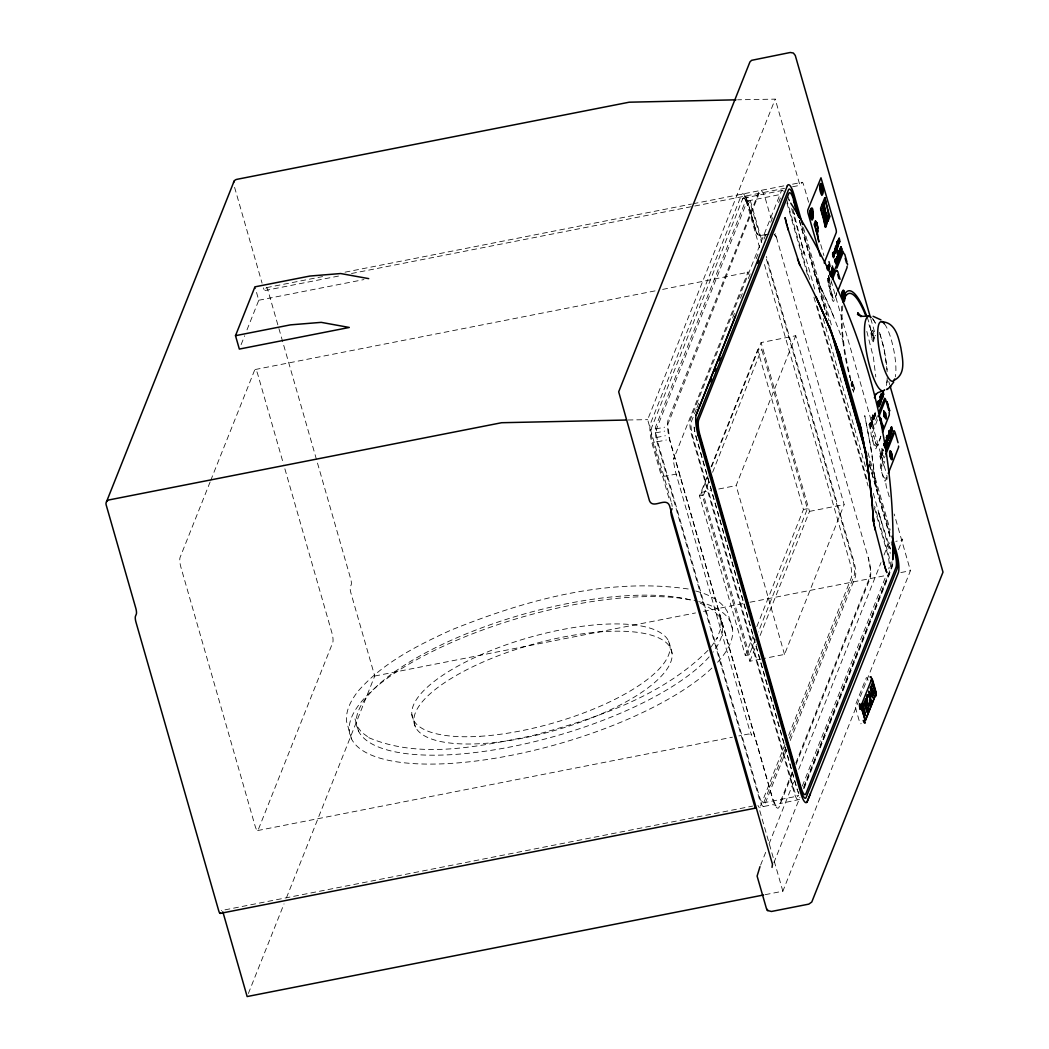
<?xml version="1.0" encoding="UTF-8"?>
<svg xmlns="http://www.w3.org/2000/svg" width="1049" height="1049" viewBox="0 0 1049 1049"><rect width="100%" height="100%" fill="white"/><g stroke="black" fill="none" stroke-linecap="round" stroke-linejoin="round"><path stroke-width="0.75" stroke-dasharray="5 3.75" d="M873.699 415.797L874.617 418.04L874.014 414.106L873.922 416.964M881.435 454.846L881.566 456.59L880.911 453.352L881.619 457.115L881.593 454.886M887.179 380.59L886.051 387.186M881.278 465.848C880.924 469.965 884.281 484.533 887.126 475.04M829.798 281.971L828.802 284.685A4.366 1.023 78.9 0 0 829.3 289.354L831.988 298.729A4.366 1.023 78.9 0 0 833.798 301.089L836.709 293.786M882.943 466.071L886.038 458.282M241.113 344.636L244.653 335.759M247 329.845L258.775 300.25L254.933 286.849M210.128 481.95L180.035 557.543A7.395 1.731 78.9 0 0 180.848 567.037L255.13 826.087A7.395 1.731 78.9 0 0 258.159 829.995L332.769 642.552A7.395 1.731 78.9 0 0 331.969 633.058L283.794 465.061M210.718 480.442L254.645 370.087A7.395 1.731 78.9 0 1 257.674 373.995L283.335 463.488M248.364 993.508L284.03 903.884M286.443 897.813L374.729 676.028L350.812 592.633A4.432 1.036 78.9 0 1 350.327 586.942L351.218 584.713A4.432 1.036 78.9 0 0 350.733 579.009L278.3 326.409M671.098 501.461L647.639 419.652L775.224 99.13L737.591 99.799M759.673 247.774L747.478 205.198A11.827 2.78 78.9 0 0 742.626 198.943L651.704 427.454A11.827 2.78 78.9 0 0 653.003 442.652M696.326 409.176L691.488 421.331A11.827 2.767 78.9 0 0 692.786 436.515L793.831 788.94A11.827 2.767 78.9 0 0 798.682 795.181M696.929 407.655L698.739 403.104M732.608 318.031L735.624 310.438M740.463 298.283L743.492 290.691M748.33 278.536L751.346 270.944M756.185 258.788L757.994 254.225M764.039 239.041L765.862 234.478M770.7 222.322L772.51 217.772M778.555 202.575L780.377 198.025M755.359 639.536L749.314 654.746L745.314 655.533L699.539 495.875L707.406 476.089M711.038 466.962L757.666 349.828L761.653 349.055L807.428 508.713L758.388 631.931M760.892 659.074L749.865 661.237L701.453 492.414L708.075 475.761M711.694 466.687L761.102 342.564L795.745 335.746L844.157 504.569L784.521 654.419L762.466 658.759M749.314 654.746L703.525 495.089L708.98 481.399M712.612 472.273L761.653 349.055M784.521 654.419L736.11 485.595L795.745 335.746M828.29 280.581L828.238 279.834L828.658 282.64A2.95 0.695 78.9 0 1 828.474 283.06L827.491 281.25A2.924 0.682 78.9 0 1 827.294 280.28C827.648 274.195 827.268 284.384 828.513 281.381M829.641 280.096L828.304 275.979M829.864 279.532L828.526 275.415M829.68 286.272L830.375 286.18L829.615 286.797L833.273 298.703L829.68 286.272L831.359 282.076M836.748 292.409C833.627 306.688 830.362 292.986 829.615 286.797M745.314 655.533L753.195 635.76M756.827 626.633L803.442 509.499L757.666 349.828M749.865 661.237L756.486 644.584M760.105 635.51L809.5 511.387L761.102 342.564M870.958 419.731L872.217 424.098M873.397 415.666L874.394 418.603M877.475 415.732L871.063 432.07A4.366 1.023 78.9 0 0 871.562 436.725L874.25 446.113A4.366 1.023 78.9 0 0 876.059 448.474L881.304 435.309M877.475 419.757L872.217 432.988C871.64 443.137 877.58 455.279 880.754 435.387M883.73 455.633L880.334 464.405A4.366 1.023 78.9 0 0 880.832 469.06L883.52 478.449A4.366 1.023 78.9 0 0 885.33 480.809L887.664 474.961M881.212 465.992L885.317 455.699M785.045 744.331L760.355 806.419A11.827 2.78 78.9 0 1 758.191 806.379M788.664 735.297L851.277 577.907A11.827 2.78 78.9 0 0 849.978 562.723L764.196 263.483M785.19 748.829L764.039 802A11.827 2.78 78.9 0 1 759.174 795.745L658.129 443.334A11.827 2.78 78.9 0 1 656.831 428.149L746.927 201.801A11.827 2.78 78.9 0 1 751.779 208.043L761.705 242.66M789.425 738.194L854.122 575.652A11.827 2.78 78.9 0 0 852.824 560.468L765.757 256.821M786.619 749.602L764.341 805.58A11.827 2.78 78.9 0 1 759.489 799.325L656.989 441.865A11.827 2.78 78.9 0 1 655.691 426.681L746.626 198.222A11.827 2.78 78.9 0 1 751.477 204.476L761.862 240.693M790.238 740.515L855.263 577.12A11.827 2.78 78.9 0 0 853.978 561.936L766.373 256.441M792.205 772.116L779.551 803.888L780.731 802.708L779.787 803.626L799.561 799.43M795.811 763.029L870.5 575.403L869.949 576.95L870.382 569.148L868.349 558.16L775.395 233.652M792.375 773.69L779.132 806.969A16.259 3.816 78.9 0 1 772.457 798.381L669.931 440.829A16.259 3.816 78.9 0 1 668.147 419.954L759.096 191.456A16.259 3.816 78.9 0 1 765.77 200.057L771.028 218.376M795.994 764.603L870.08 578.484A16.259 3.816 78.9 0 0 868.297 557.596M760.604 865.11L766.045 851.421M769.074 843.829L794.473 779.984M798.709 769.337L881.003 562.605M884.019 555L888.254 544.365L889.945 542.753M802.315 786.068L886.366 574.904M803.822 786.776L889.958 570.354A11.827 2.859 78.7 0 0 888.66 555.17L874.656 506.326M773.86 862.816L799.876 797.45M803.508 788.324L893.656 561.831M898.495 549.676L902.73 539.029L901.602 540.169L895.82 541.363M804.045 788.533L891.729 568.256A11.827 2.78 78.9 0 0 892.083 561.962M765.219 894.666L782.856 891.204L910.44 570.682L894.194 514.036M711.025 647.089L717.464 637.543L716.913 638.408L720.493 629.4L721.201 621.008L721.201 622.096M707.97 650.38C660.883 697.349 594.691 718.722 531.948 735.782C479 746.416 420.282 759.555 368.54 737.591L369.471 738.037L361.656 732.294L356.608 725.554L357.184 726.472M756.893 195.416L758.676 194.55L667.728 424.609L669.878 440.278L772.405 797.817L775.736 805.58L774.686 804.399L776.063 805.37L772.877 804.675L759.489 807.31M266.459 287.636L322.594 276.595M345.042 272.176L691.501 204.057M693.101 203.742L786.121 185.437M792.546 184.178L802.17 182.29M264.912 290.534L341.895 275.402M351.52 273.501L693.166 206.325M694.766 206.01L784.586 188.348M792.598 186.761L800.623 185.188M743.505 198.117L785.085 189.882M747.793 200.91L780.876 194.393M258.775 300.25L363.951 279.572M766.308 234.412L761.731 235.317A4.432 4.052 21.7 0 1 756.342 232.131M769.035 234.15C765.141 234.779 758.152 237.992 756.303 232.419L748.147 203.519A16.259 3.816 78.9 0 0 741.473 194.93L650.537 423.416A16.259 3.816 78.9 0 0 652.308 444.304L660.516 472.902A4.432 4.052 21.7 0 0 665.892 476.089L675.058 474.292A4.432 4.052 21.7 0 1 680.447 477.479M255.195 369.523L656.215 290.665M662.64 289.406L747.57 272.386L746.98 272.963L748.16 271.796L673.55 459.239L674.101 457.692L673.786 463.12L675.215 470.791L749.497 729.842L751.818 735.257L750.769 734.077L751.674 734.72L748.475 734.025L738.85 735.926M655.481 429.002L664.633 427.205M655.559 432.909L664.725 431.1M656.202 437.538L665.368 435.728M657.212 441.799L666.377 439.99M701.453 492.414L710.907 490.552M718.775 489.004L736.11 485.595M699.539 495.875L703.525 495.089M803.442 509.499L807.428 508.713M809.5 511.387L844.157 504.569M374.729 676.028L695.513 612.944M703.525 611.37L748.435 602.532M750.048 602.218L889.578 574.773M900.816 572.57L910.44 570.682M257.621 830.559L732.438 737.185M763.161 802.891L797.817 796.073M224.958 909.85L752.644 806.078M628.01 419.993L647.639 419.652M747.727 197.225L744.541 196.53L745.918 197.5L744.869 196.32L748.199 204.083M688.21 588.987C607.358 577.304 525.418 600.054 450.913 630.147C417.253 645.515 382.819 662.811 358.129 691.147C351.402 699.709 345.737 709.885 346.432 721.135L351.533 738.942M695.697 591.007C708.141 594.154 720.991 600.185 727.495 611.855L732.608 629.675M774.123 234.478L776.326 237.258M872.44 318.227L875.967 323.826M851.736 386.334C849.978 384.406 852.667 378.125 852.968 383.239A4.602 1.075 78.9 0 1 854.227 388.405L854.673 389.454L854.266 388.93A4.602 1.075 78.9 0 1 853.414 391.041M833.352 315.854L815.099 274.89L830.742 309.18L844.248 344.151M880.36 517.354L878.013 511.243L890.378 548.981M879.495 332.336L884.032 348.635L887.1 369.995M866.815 331.405L873.424 357.486L875.81 376.945M875.417 441.642L876.308 444.697L873.66 435.479L874.092 437.027M870.722 318.529L875.692 335.837M888.778 381.469L889.683 384.616M883.31 449.575L883.573 450.991L882.878 449.785M808.609 202.221L803.652 184.965A4.432 1.036 78.9 0 0 801.842 182.618L800.951 184.86A4.432 1.036 78.9 0 1 799.128 182.513L775.224 99.13M820.751 244.587L823.898 255.576M831.096 280.673L886.444 473.663M889.237 496.728L886.523 487.287A4.432 1.036 78.9 0 1 886.038 481.596L886.929 479.367A4.432 1.036 78.9 0 0 886.825 475.263M803.442 227.594L831.896 326.816M868.034 452.827L890.168 530.007M801.882 226.112L828.972 320.627M869.175 460.799L890.404 534.833M799.469 220.277L826.533 314.674M869.398 464.13L890.142 536.498M799.312 220.631L826.376 315.028M869.241 464.484L890.444 538.425M792.913 209.223L804.15 254.015L802.524 245.912M791.628 208.515L815.086 290.337M823.216 318.647L866.854 471.539M873.293 493.279L890.313 553.347M786.566 199.113L809.605 279.467M817.289 306.242L867.89 482.697M786.881 202.811L808.084 276.752M813.945 297.208L868.087 486.002M874.407 508.018L887.48 553.649A11.827 2.78 78.9 0 1 888.778 568.833M695.841 435.663L796.886 788.074A11.08 2.596 78.9 0 0 797.45 789.831M695.723 435.938L796.781 788.35A11.827 2.78 78.9 0 0 799.469 794.631M719.024 614.478L722.551 626.778M782.856 891.204L758.952 807.809A4.432 1.036 78.9 0 0 757.942 805.462M652.976 442.626L669.708 500.911M668.475 640.86L672.094 653.475A133.748 44.425 -16 0 1 482.068 743.571A133.748 44.425 -16 0 1 474.882 665.735A133.748 44.425 -16 0 1 672.094 653.475M411.851 714.448L415.47 727.062M277.841 324.836L267.941 290.311A4.432 1.036 78.9 0 0 266.131 287.977L265.24 290.206A4.432 1.036 78.9 0 1 263.417 287.859M234.596 187.351L262.066 283.151M355.008 718.867L358.535 731.166M889.46 545.965L890.26 548.824M794.001 212.908L794.46 214.665M871.68 422.223C870.788 416.991 873.345 425.592 871.85 422.839M853.532 392.326L853.243 390.857A4.602 1.075 78.9 0 1 852.391 389.048M671.557 503.035A4.432 1.036 78.9 0 1 672.173 506.365M221.418 910.82A4.432 1.036 78.9 0 1 221.745 910.48M851.88 386.334A3.999 0.931 78.9 0 1 852.693 383.213A3.999 0.931 78.9 0 1 854.056 389.717A3.999 0.931 78.9 0 1 852.181 387.789M841.731 306.295A68.172 15.984 78.9 0 0 849.874 377.745L850.28 376.735A65.51 15.368 78.9 0 1 843.134 303.948M867.169 317.27A68.172 15.984 78.9 0 1 870.29 326.449L869.896 327.458A65.51 15.368 78.9 0 0 867.916 321.519M774.214 234.097A4.432 4.052 21.7 0 1 776.273 236.694M788.127 197.028A11.827 2.78 78.9 0 1 789.373 200.661M694.726 431.677A11.827 2.78 78.9 0 1 694.071 427.048M742.626 199.008A11.827 2.78 78.9 0 1 747.478 205.263M783.446 191.272A11.827 2.819 79.3 0 0 781.269 191.285L690.308 419.81A11.827 2.688 79.1 0 0 691.606 435.007L794.145 792.624A11.827 2.727 78.4 0 0 798.997 798.879M798.735 792.887A11.08 2.596 78.9 0 1 798.066 791.484M788.717 199.179A11.08 2.596 78.9 0 1 789.268 200.936M891.873 561.674A11.08 2.596 78.9 0 1 891.532 567.588M694.897 431.663A11.08 2.596 78.9 0 1 694.294 427.323M884.451 323.892A30.342 7.12 78.9 0 1 893.578 349.042A30.342 7.12 78.9 0 1 895.308 376.814M872.899 319.145A37.934 8.903 78.9 0 1 875.849 323.997M879.927 334.067A37.934 8.903 78.9 0 1 887.113 371.739M887.205 377.732A37.934 8.903 78.9 0 1 886.471 385.324M868.048 680.29A4.458 1.049 78.9 0 0 866.225 677.942L855.682 704.417A4.458 1.049 78.9 0 0 856.168 710.134L859.328 721.148A4.458 1.049 78.9 0 0 861.15 723.508M698.713 601.601A198.602 65.969 -16 0 1 717.516 662.339M711.865 668.082A198.602 65.969 -16 0 1 427.782 764.092A198.602 65.969 -16 0 1 406.173 665.787A198.602 65.969 -16 0 1 697.165 601.208M700.312 603.28A189.712 63.019 -16 0 1 712.94 652.268M709.111 656.884A189.712 63.019 -16 0 1 437.643 755.162A189.712 63.019 -16 0 1 410.723 661.276A189.712 63.019 -16 0 1 693.022 600.762M874.368 413.306L875.259 416.387L874.368 413.306M828.395 278.68L828.998 281.722L828.422 278.588M875.115 412.244L875.705 415.299L875.128 412.152M881.514 452.801L882.117 455.869L881.33 450.467C883.324 458.216 882.602 453.299 881.514 452.801M880.819 457.993L880.688 459.292L879.757 454.374L879.665 456.433L880.819 457.993M874.525 413.581L874.682 414.657L874.525 413.581M870.919 332.913C874.486 357.788 875.522 321.309 870.919 332.913M869.005 424.766L870.264 428.989A2.924 0.682 78.9 0 0 870.434 428.635L869.372 424.163L869.005 424.766M870.224 423.691L871.103 426.812L870.224 423.691M870.788 422.275L871.667 425.409L870.788 422.275M852.181 381.508L852.785 382.885L852.181 381.508M871.142 426.012L870.5 423.744L871.142 426.012M871.706 424.596L871.05 422.327L871.706 424.596M881.475 457.469L880.137 453.443L881.475 457.469M851.29 383.75L851.644 385.744L851.382 383.724M874.145 337.909C870.316 349.343 871.181 316.759 874.145 337.909M828.513 277.5L829.339 280.883L828.513 277.5M850.555 377.771L850.726 380.905L850.555 377.771M870.591 327.406L870.814 330.448L870.591 327.406M871.955 332.861L872.427 335.156L871.955 332.861M852.168 383.777L852.863 386.701L853.283 385.626L852.168 383.777M872.925 335.247L873.253 339.024L872.925 335.247M869.608 423.127L870.775 427.704L869.608 423.127M871.85 417.371L872.86 422.59L871.85 417.371M872.755 415.247L872.178 416.689L873.66 420.439L872.755 415.247M872.925 414.801L873.017 415.64L872.925 414.801M873.266 416.007L874.079 419.39L873.266 416.007M881.96 448.592L882.97 453.837L881.96 448.592M756.395 232.681L748.147 203.519L756.395 232.681M870.447 445.235L864.743 415.627L871.667 451.883L876.295 488.323L870.447 445.235M479.983 736.306A133.748 44.425 -16 0 0 670.009 646.223A133.748 44.425 -16 0 0 472.797 658.47A133.748 44.425 -16 0 0 479.983 736.306"/><path stroke-width="1.5" d="M883.166 391.775L883.166 390.91L883.376 392.811M790.762 203.191C838.885 277.579 871.627 361.892 885.749 449.378C891.401 485.713 893.918 522.546 892.751 559.314C892.581 562.788 893.105 547.276 892.987 548.797M838.099 243.499L838.243 245.217L837.587 242.017L838.295 245.728L838.269 243.538M876.125 693.481L865.215 720.663L861.137 705.571L871.85 678.808L876.125 693.481L865.359 720.689L861.216 707.446L861.754 703.984M878.8 416.807L884.976 400.915M875.076 395.421L874.499 397.82L875.653 394.136M772.038 867.379L772.47 864.284L669.511 505.618C665.787 496.531 653.173 509.617 649.475 500.779L618.687 391.828L749.93 61.93L751.609 60.331L790.264 52.489L793.359 53.027L795.273 55.453L870.277 316.955M106.552 501.658L234.124 181.123M235.5 335.68L290.481 324.862L321.217 322.358L349.291 327.458L239.342 349.081L235.5 335.68L254.933 286.849L309.914 276.044L340.65 273.54L368.724 278.628M787.432 185.594L696.352 414.407A16.273 3.816 78.9 0 0 698.267 435.755M696.143 415.011L735.611 315.762M710.343 381.928L711.55 378.886M714.579 371.294L715.785 368.251M718.814 360.659L720.02 357.617M757.509 263.43L758.715 260.388M672.042 508.726L671.15 510.968A4.432 1.036 78.9 0 0 671.635 516.659L754.415 805.357A4.432 1.036 78.9 0 0 756.237 807.704M824.199 263.011L836.302 232.458A3.553 0.839 78.9 0 0 836.105 229.495L820.987 177.805L807.769 210.023A3.553 0.826 78.9 0 0 807.966 212.973L820.292 256.166M826.678 267.482L827.635 270.065M828.972 261.594L830.113 266.433M828.015 266.184L828.998 269.108M835.437 247.525C838.046 255.681 834.873 242.673 835.633 247.774M836.328 245.269L837.286 250.213L837.364 248.403M838.99 238.569L839.987 241.48M832.29 265.987L832.552 266.367M834.873 260.296L835.214 259.667L835.306 261.844M838.072 252.245L838.256 250.895L839.266 255.825M832.631 267.18L833.614 270.104M839.239 250.475L840.144 253.609L840.197 250.082M835.463 262.355L835.161 259.09L834.624 260.021L835.961 264.112M832.84 272.071L831.844 269.147L832.132 273.841L831.228 270.694L832.185 270.301M840.839 251.839L839.908 248.941L839.449 250.711M831.595 277.434L842.347 250.921A4.366 1.023 78.9 0 1 843.829 253.609M836.866 268.229L842.714 253.53M832.473 279.283L835.804 270.904M837.876 290.861L847.015 267.652A4.366 1.023 78.9 0 0 847.041 266.354M881.147 393.729L882.497 397.886M882.852 391.526L883.861 394.476M878.682 412.703L884.609 398.305A4.366 1.023 78.9 0 1 886.09 400.993L888.778 410.382M882.471 432.385L889.277 415.037A4.366 1.023 78.9 0 0 889.119 412.034M889.146 432.726L889.408 432.07L890.234 435.479L889.316 432.293M889.539 431.729L890.549 434.692M891.296 427.323L892.293 430.287M885.54 451.083L893.879 430.641A4.366 1.023 78.9 0 1 895.361 433.329L898.049 442.717M885.907 454.217L894.181 433.421M891.021 453.85L890.535 455.082L891.506 457.023M888.241 473.492L898.547 447.372A4.366 1.023 78.9 0 0 898.573 446.061M759.987 866.631L757.103 876.085L766.426 908.513L767.829 910.545L771.421 911.476L808.792 904.133L811.769 902.035L942.999 572.138L890.129 386.189M806.904 802.183L810.431 793.647M871.037 680.683L871.85 678.808M893.722 382.059L889.604 387.422M874.696 395.578L877.725 392.719L883.94 390.464M893.879 380.407C906.572 374.244 902.52 358.719 900.855 347.822C898.403 337.267 895.531 322.397 881.855 321.728M887.926 388.668L886.707 389.585L890.771 386.543M220.198 913.391L755.909 808.032M763.606 894.981L247.144 996.55L223.24 913.168A4.432 1.036 78.9 0 0 222.768 911.804M869.241 316.064L862.645 316.339L857.453 314.32L859.144 315.015M735.952 99.825L629.203 102.199L236.772 179.366A4.432 4.052 21.7 0 0 233.573 182.67M626.371 420.033L501.619 422.721L109.201 499.888A4.432 4.052 21.7 0 0 106.119 504.739L135.845 608.381A4.432 1.036 78.9 0 1 136.331 614.085L135.439 616.314A4.432 1.036 78.9 0 0 135.924 622.005L218.703 910.702A4.432 1.036 78.9 0 0 220.526 913.05M836.63 270.616L837.823 271.586L840.052 279.309M873.083 316.287L880.976 319.893M882.458 321.466L884.451 323.892M860.98 316.706L857.702 312.733L859.852 315.697M836.433 245.65L836.945 248.901L836.328 245.951L836.997 247.957M830.834 276.464L830.192 274.917M797.424 258.71L799.744 264.807L787.406 227.095M799.587 264.584C815.716 294.73 829.746 326.042 841.049 358.325M884.845 447.818L884.123 443.491L884.045 445.13M884.845 447.372L884.137 444.002L884.228 445.274M829.09 326.567L816.004 296.841L826.35 320.207L839.882 355.309M821.551 194.249C826.455 179.733 815.335 182.736 821.826 195.389C826.114 191.469 819.387 174.895 819.82 189.108M886.89 572.61L885.789 569.791M886.602 571.98L884.766 566.565M889.093 434.063L889.382 437.603L888.555 434.22L889.722 436.751L889.172 434.824M885.526 569.004L873.712 523.294M830.297 274.668C831.332 278.051 831.07 271.77 831.241 276.189A2.924 0.682 78.9 0 1 831.123 276.464M844.733 254.212L846.963 261.935M887.913 404.796L887.021 401.728L889.67 410.959L889.237 409.412M882.34 424.268L883.219 427.323L880.57 418.105L881.016 419.652M880.99 422.17L880.111 419.102L882.76 428.333L882.314 426.786M872.506 679.765L875.994 692.065M845.166 258.303L846.517 262.997M886.982 442.914C885.199 434.076 886.221 447.097 886.89 443.163M837.731 274.55L838.872 278.562M842.701 300.158L843.396 302.597M802.551 224.447L793.962 194.511A16.259 3.816 78.9 0 0 787.288 185.922M839.134 352.018L861.714 430.772M891.965 536.301L896.489 552.049A16.259 3.816 78.9 0 1 898.272 572.938L807.324 801.423A16.259 3.816 78.9 0 1 800.649 792.834L698.136 435.296M799.613 218.244L793.293 196.189A11.827 2.819 79.3 0 0 788.442 189.935L697.506 418.433A11.827 2.688 79.1 0 0 698.791 433.617L801.318 791.156A11.827 2.727 78.4 0 0 806.17 797.41L897.118 568.925A11.827 2.859 78.7 0 0 895.82 553.728L892.201 541.127M834.847 341.095L863.76 441.904M798.564 217.13L793.608 199.821A11.827 2.78 78.9 0 0 788.756 193.567L698.66 419.928A11.827 2.78 78.9 0 0 699.958 435.112L801.016 787.524A11.827 2.78 78.9 0 0 805.868 793.778L895.951 567.417A11.827 2.78 78.9 0 0 894.666 552.233L891.952 542.792M831.044 330.409L865.792 451.542M793.45 200.175L797.502 214.337M829.536 326.042L866.985 456.617M892.24 544.719L894.495 552.587M884.268 564.873L883.324 561.412M786.33 222.952L788.324 230.098M786.973 225.548L786.317 223.083M891.82 428.621L891.532 426.694L891.519 427.612M839.515 239.841L839.226 237.953L839.213 238.844M890.063 433.027L889.867 431.113L889.762 432.018M828.526 267.456L828.238 265.554L828.225 266.459M786.094 222.191L785.137 217.628M875.259 530.165L873.66 522.9M886.628 442.219L886.707 443.53L886.103 441.065L887.074 445.405L887.152 443.57M830.179 274.235L830.1 271.678L830.021 274.248M847.408 263.509L847.592 264.925M785.163 217.864L785.924 221.523M859.629 423.101L865.871 454.374L860.364 426.641M860.39 426.786L867.3 463.055L866.186 455.935L870.867 488.952L873.633 522.048L871.903 499.376L867.274 462.911L872.493 505.5M836.577 270.222L836.748 271.088M873.332 517.629L873.607 522.297L873.358 517.786M866.618 315.788A68.172 15.984 78.9 0 0 845.179 293.497L845.874 295.923A65.51 15.368 78.9 0 1 865.831 315.893M894.692 378.951A30.342 7.12 78.9 0 1 880.032 353.841A30.342 7.12 78.9 0 1 883.101 322.449M884.687 389.808A37.934 8.903 78.9 0 1 866.789 353.683A37.934 8.903 78.9 0 1 871.208 317.349M888.962 431.86C892.148 444.383 887.913 429.539 888.962 431.86M882.786 394.28L883.271 395.945L882.629 392.129L882.786 394.28M891.23 430.09L891.716 431.755L891.073 427.94L891.23 430.09M833.444 252.586L834.322 255.641L833.444 252.586M835.751 259.313L836.63 262.368L835.751 259.313M836.669 244.483L837.548 247.538L836.669 244.483M838.807 251.629L839.685 254.684L838.807 251.629M881.855 394.109L882.747 397.204L881.855 394.109M885.317 442.416L886.208 445.523L885.317 442.416M833.876 256.323L833.496 257.766L832.657 252.56L833.876 256.323M811.48 210.718L810.772 213.222L811.48 210.718M811.769 211.741L811.061 214.258L811.769 211.741M812.031 212.659L811.323 215.163L812.031 212.659M812.332 213.681L811.624 216.199L812.332 213.681M812.621 214.704L811.913 217.222L812.621 214.704M878.97 405.622L878.826 406.933L877.908 402.016L877.895 404.337L878.97 405.622M833.601 252.875L833.745 253.937L833.601 252.875M835.909 259.601L836.053 260.663L835.909 259.601M836.827 244.758L836.971 245.82L836.827 244.758M838.964 251.904L839.121 252.979L838.964 251.904M882.012 394.398L882.157 395.473L882.012 394.398M885.474 442.704L885.631 443.793L885.474 442.704M809.71 211.334C813.421 236.812 815.178 196.648 809.71 211.334M841.757 292.684C845.363 317.48 846.32 281.158 841.757 292.684M834.899 253.36C835.371 255.628 832.919 247.669 834.899 253.36M837.207 260.086C837.679 262.302 835.214 254.396 837.207 260.086M885.723 445.904C886.208 448.198 883.678 440.108 885.723 445.904M880.636 395.158L881.894 399.407A2.95 0.695 78.9 0 0 882.065 399.053L881.003 394.542L880.636 395.158M887.034 436.082L888.306 440.331A2.95 0.695 78.9 0 0 888.477 439.977C886.772 429.461 890.889 439.819 888.175 438.01C887.887 442.862 887.493 433.119 887.034 436.082M828.474 265.043L829.353 268.164L828.474 265.043M828.71 269.672L827.792 266.708L828.71 269.672M830.795 271.809L831.673 274.93L830.795 271.809M835.004 248.639L835.869 251.747L835.004 248.639M835.568 252.403L834.663 249.452L835.568 252.403M836.814 256.625L837.679 259.719L836.814 256.625M838.571 239.683L839.436 242.791L838.571 239.683M840.76 246.685L841.639 249.793L840.76 246.685M878.918 401.452L879.796 404.599L878.918 401.452M838.007 241.034C839.685 249.321 838.479 236.143 838.007 241.034M841.272 250.527C841.049 256.271 839.397 242.542 841.272 250.527M880.57 402.501C880.386 408.441 878.629 394.345 880.57 402.501M890.195 430.837L890.798 434.063L889.88 430.877L890.509 429.303L891.112 433.276L890.195 430.837M833.706 256.087C832.106 257.516 832.395 249.059 833.706 256.087M883.324 394.975L883.074 393.677L883.324 394.975M840.38 248.259L841.062 250.645L840.38 248.259M879.652 400.193L880.347 402.619L879.652 400.193M832.368 268.478L833.037 270.878L832.368 268.478M832.25 268.072C829.903 266.433 835.647 276.267 832.277 267.941M838.164 241.336L838.846 243.683L838.217 241.191M870.5 702.738C867.982 715.588 864.284 688.065 868.965 696.156L868.624 697.008L868.008 695.775A56.987 13.362 78.9 0 0 867.038 698.214C866.461 704.089 870.788 706.633 869.503 699.998L869.844 699.145L870.5 702.738M875.076 691.252L873.529 695.146L870.985 686.741L872.466 682.309L875.076 691.252M829.392 267.351L828.749 265.095L829.392 267.351M831.713 274.13L831.07 271.861L831.713 274.13M835.922 250.934L835.266 248.692L835.922 250.934M837.718 258.919L837.076 256.677L837.718 258.919M839.475 241.978L838.833 239.736L839.475 241.978M841.678 248.993L841.036 246.738L841.678 248.993M879.849 403.786L879.193 401.505L879.849 403.786M888.962 437.892L888.306 435.61L888.962 437.892M871.614 686.78L873.345 693.192L874.341 689.481A64.802 15.197 78.9 0 0 873.004 684.787L872.676 684.197L871.614 686.78M859.629 703.643L860.128 709.36A4.458 1.049 78.9 0 1 859.629 703.643M875.81 695.303L875.653 696.248A4.458 1.049 78.9 0 0 875.81 695.343M879.626 405.098L878.288 401.085L879.626 405.098M844.983 297.68C841.128 309.18 842.019 276.503 844.983 297.68M811.388 208.633C806.301 220.211 817.551 222.899 811.388 208.633M815.506 220.867L814.286 223.948L815.414 225.548L816.214 223.542L815.506 220.867M822.298 203.912L820.541 208.331L821.734 210.049L822.586 207.899L822.298 203.912M824.737 197.776L822.98 202.195L824.173 203.912L825.039 201.762L824.737 197.776M817.564 228.341L816.66 230.623L817.355 233.284L818.259 231.003L817.564 228.341M824.029 213.026L823.059 215.451L823.806 218.284L824.776 215.858L824.029 213.026M826.101 221.273L825.537 227.384L827.307 222.965L826.101 221.273M828.54 215.137L827.989 221.26L829.746 216.828L828.54 215.137M827.032 266.577L827.123 267.416L827.032 266.577M836.853 241.926L837.994 246.463L836.853 241.926M837.364 253.019L838.374 258.185L837.364 253.019M842.649 293.917L842.701 295.136L842.649 293.917M843.304 292.291L842.976 294.467L843.304 292.291M843.199 295.831L843.252 297.064L843.199 295.831M843.855 294.205L843.527 296.382L843.855 294.205M843.684 297.523L843.737 298.755L843.684 297.523M844.34 295.897L843.999 298.073L844.34 295.897M880.045 396.365L881.068 401.61L880.045 396.365M884.215 412.27L885.448 417.214L884.215 412.27M886.457 437.289L887.467 442.547L886.457 437.289M889.067 430.864L889.146 431.703L889.067 430.864M891.021 453.102L890.286 454.964L891.768 457.889L891.021 453.102M863.851 703.551L862.094 707.957L862.527 709.478L863.261 707.642L865.582 715.746L863.602 706.79L863.851 703.551M865.753 698.765L864.179 702.712L866.933 712.323L868.506 708.377L868.034 706.738L866.789 709.885L866.041 707.275L867.248 704.233L866.776 702.594L865.569 705.623L864.94 703.433L866.186 700.286L865.753 698.765M868.729 691.291L871.155 701.729L869.398 693.573L872.716 697.821L873.07 696.929L870.316 687.318L872.06 695.605L868.729 691.291M870.513 676.815L870.172 677.156A4.458 1.049 78.9 0 1 871.522 678.152L870.513 676.815M865.11 722.722L863.275 720.375A4.458 1.049 78.9 0 0 865.11 722.722M822.311 190.171L821.341 186.801L822.311 190.171M821.498 192.229L820.515 188.846L821.498 192.229M822.219 192.19L820.646 186.774L822.219 192.19M767.829 910.545L766.819 909.417L767.829 910.545M885.828 418.236L884.307 416.44L883.861 411.378L885.487 413.476L885.828 418.236M885.999 418.826L884.202 416.715L883.691 410.762L885.592 413.227L885.999 418.826M826.455 213.117L825.707 212.055L827.753 220.933L826.455 213.117M824.016 219.254L823.268 218.192L825.314 227.056L824.016 219.254M829.68 216.081L828.487 214.376L827.294 208.069L829.68 216.081M827.241 222.204L826.048 220.513L824.855 214.206L827.241 222.204M824.226 204.673L823.032 202.955L825.419 211.006L824.226 204.673M821.787 210.797L820.593 209.092L822.98 217.143L821.787 210.797M815.466 226.269L814.339 224.656L816.581 232.209L815.466 226.269M817.551 234.189L816.843 233.193L818.902 242.017L817.551 234.189M816.843 222.768L816.279 221.968L818.076 228.459L816.843 222.768M827.018 207.007L824.96 198.117L827.018 207.007M824.58 213.144L822.521 204.253L824.58 213.144M875.784 693.874L875.548 692.209A4.458 1.049 78.9 0 1 875.784 693.874M889.644 453.037A4.576 1.075 78.9 0 0 891.847 459.75A4.576 1.075 78.9 0 0 891.519 452.958A4.576 1.075 78.9 0 0 889.644 453.037M889.867 453.404A3.829 0.892 78.9 0 0 891.716 459.016A3.829 0.892 78.9 0 0 891.44 453.338A3.829 0.892 78.9 0 0 889.867 453.404"/></g></svg>
